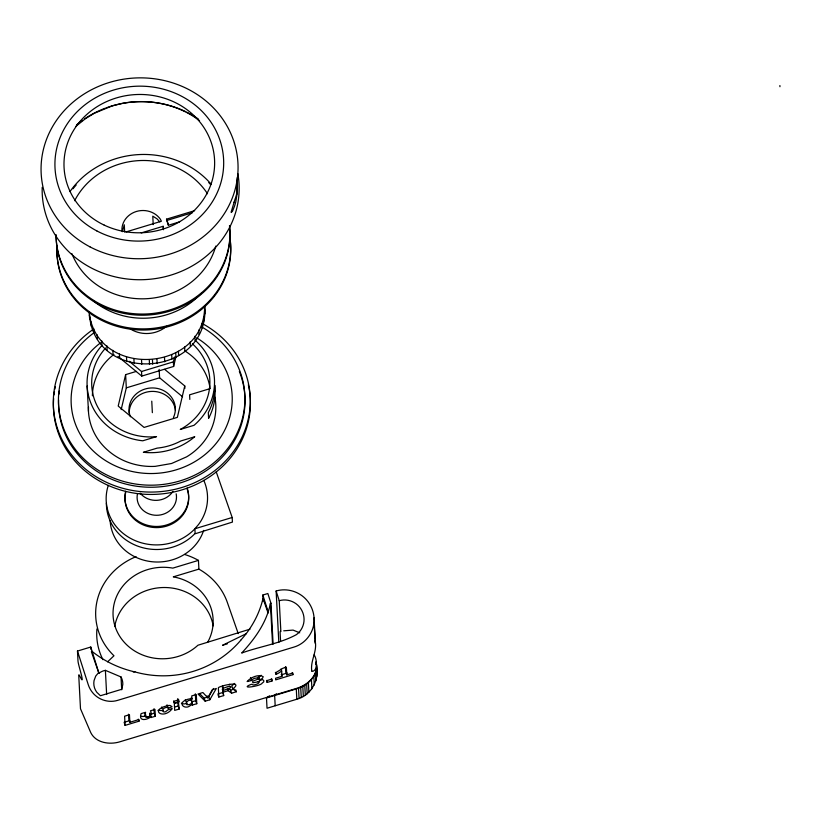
<?xml version="1.0" encoding="UTF-8"?>
<svg xmlns="http://www.w3.org/2000/svg" width="821" height="821" viewBox="0 0 821 821"><rect width="100%" height="100%" fill="white"/><g stroke="black" fill="none" stroke-linecap="round" stroke-linejoin="round"><path stroke-width="1.23" d="M269.524 695.828L266.486 697.953L267.03 708.236L296.822 699.235C312.432 695.182 320.57 677.428 315.931 662.393L316.044 664.528M88.473 407.185L88.452 411.27A63.751 58.507 -3 0 0 98.51 440.035C104.698 448.738 113.277 455.665 122.934 460.201A63.751 58.507 -3 0 0 155.179 466.359L171.548 463.506L186.593 456.866A63.751 58.507 -3 0 0 208.78 434.258C213.768 425.257 216.282 414.882 215.779 404.589A63.751 58.507 -3 0 0 214.835 396.995M236.92 193.171L237.474 177.326L237.002 194.002L236.92 193.171L235.555 197.738M191.919 699.225L191.745 695.9L196.281 694.525L196.763 703.72L192.463 705.023L191.755 703.002M316.803 676.483L316.557 665.4A35.2 23.552 -11.5 0 0 315.911 661.931M236.992 194.608L235.771 201.843A18.401 5.429 -79 0 1 234.354 206.635L232.415 211.366L231.214 212.475A3.766 0.636 -69.8 0 1 231.224 211.808L234.149 202.11M122.339 231.696L124.289 224.78L124.669 232.015M161.716 706.973L162.24 708.728M185.31 699.584L186.039 701.709M258.143 679.285L258.153 679.162A3.171 1.221 -19.3 0 0 257.743 678.649L257.425 678.557M204.819 306.787C209.139 377.424 95.072 385.244 89.468 314.977C99.495 379.405 205.404 371.687 204.624 305.976M278.822 642.443L276.133 591.017C287.022 587.713 299.388 591.561 306.767 600.141A30.541 29.987 15.5 0 1 313.981 622.646C312.945 633.802 304.858 643.828 294.092 647.04L117.495 700.405C109.234 702.909 99.875 700.292 93.912 694.114A24.384 23.942 15.5 0 1 88.247 684.663L77.472 651.053L90.772 647.03L98.931 673.282A14.491 13.3 -3 0 1 105.386 670.347L121.026 676.966A15.301 15.024 15.5 0 1 122.811 684.334L121.836 689.26L100.429 695.736L96.847 692.329A15.26 14.983 15.5 0 1 94.035 680.63L95.718 676.073L98.879 672.317M136.317 371.41L125.623 374.643L118.203 406.067L144.075 427.423L177.357 417.366L184.766 385.942L164.652 369.337M121.18 409.607L126.311 387.861L125.623 374.643M117.957 356.427L141.766 376.09L173.631 366.453L173.395 361.856L174.524 357.043M173.631 366.453L175.899 356.827M191.827 699.092L191.868 698.23M316.413 668.951C315.1 676.463 309.343 682.384 302.775 685.833A26.405 17.662 -11.5 0 1 296.258 688.48L119.671 741.856C109.573 744.924 95.841 742.964 90.751 732.609L80.489 708.749L78.754 675.57A8.692 0.893 73.2 0 1 79.565 675.642L81.361 679.029A8.692 0.893 73.2 0 0 81.084 673.723L79.073 666.221A8.692 0.893 73.2 0 1 77.985 660.843L77.472 651.053M266.486 697.953L296.289 688.942C305.535 686.192 314.617 679.378 316.434 669.413M280.618 640.965A17.385 1.786 73.2 0 1 280.484 639.6L280.125 632.817A17.385 1.786 73.2 0 1 280.864 631.585L279.243 600.726C286.355 598.571 294.441 601.075 299.265 606.688A19.961 19.591 15.5 0 1 303.975 621.384C303.431 626.577 300.702 631.452 296.514 634.571C279.54 643.859 259.703 646.435 241.672 653.044C254.767 639.005 266.702 622.431 270.417 603.394L270.961 603.23L267.851 593.521L262.823 595.04L263.13 600.962M149.781 713.418L150.612 716.805A3.818 1.468 -19.3 0 1 149.617 717.687C145.81 720.079 138.492 721.413 141.068 713.644L145.604 712.269C142.259 721.505 154.05 716.117 150.438 710.812L154.974 709.436L155.333 716.24L151.043 717.533L149.915 713.069M150.838 716.456L149.986 714.506L154.276 713.213L154.03 708.677M191.683 698.938L191.478 698.815A2.853 1.088 -19.3 0 0 190.564 698.692L187.619 699.328A5.737 2.206 -19.3 0 0 185.218 700.323C177.634 703.802 185.105 709.939 190.092 705.732A3.653 1.396 -19.3 0 0 191.365 704.982L192.391 703.648L191.601 701.534M190.852 699.749L190.954 698.066M258.225 676.945L259.58 679.891C262.238 678.279 266.281 681.132 262.156 683.144C260.76 686.274 237.946 689.496 251.442 684.252L253.094 684.919A3.674 1.406 -19.3 0 0 255.208 684.642A5.193 1.991 -19.3 0 0 256.994 684.037L257.548 683.77A3.469 1.334 -19.3 0 0 258.625 683.093L259.21 682.2A3.171 1.221 -19.3 0 0 258.8 681.687L252.796 682.815L252.714 681.184L257.732 679.265A2.258 0.862 -19.3 0 0 258.235 678.782L258.358 678.115A2.545 0.975 -19.3 0 0 257.958 677.787L254.561 678.341A3.448 1.324 -19.3 0 0 253.125 679.029L251.534 680.517L247.121 681.563C250.426 677.448 258.687 673.805 263.223 676.709C261.211 682.887 255.033 677.541 261.232 675.283M207.826 697.86L212.27 689.691L216.313 688.47L209.807 699.779L205.168 701.185L198.015 694.002L202.89 692.534L207.826 697.86L207.118 695.839M199.636 693.663L204.101 698.148L208.739 696.752L213.47 688.521M234.724 683.431L231.779 685.833L232.836 688.87L236.366 691.754L231.625 693.181L228.115 690.666L227.407 688.645M216.2 471.777L232.189 517.487L232.425 522.084L194.628 533.937A50.707 46.54 -3 0 1 138.718 546.488A50.707 46.54 -3 0 1 106.391 503.17M276.328 693.776L274.655 695.479L275.189 705.773M107.602 661.808L113.965 655.774A67.23 61.698 -3 0 1 136.091 556.648M75.943 126.26L85.538 118.604L94.22 113.319L112.251 105.858L121.96 103.446C148.683 98.222 177.757 104.072 199.544 120.646M261.807 679.572L257.989 681.799M280.956 669.033L281.665 671.055L278.35 673.241L276.082 674.38L275.374 672.358M260.072 679.767L260.852 679.336M232.836 688.87C244.679 679.891 218.571 686.079 218.355 687.854L218.827 697.05L223.671 695.592L222.429 689.035L223.671 695.592M246.259 633.699L222.563 645.265L227.407 643.797M168.233 708.123L172.112 706.799L170.419 705.578A5.737 2.196 -19.3 0 0 168.356 705.526C148.221 709.713 163.656 720.52 172.215 708.605L168.346 709.621L165.493 711.766A2.135 0.821 -19.3 0 1 164.467 711.961C161.706 712.207 162.743 708.307 164.775 707.928A2.576 0.985 -19.3 0 1 165.801 707.579L166.15 707.497A2.289 0.883 -19.3 0 1 167.361 707.456L168.233 708.123L167.012 704.818M146.117 715.789L142.987 716.548L140.648 716.148M146.477 717.338L148.929 716.579L146.343 717.338M168.274 225.344L166.519 219.156L194.639 210.658M126.044 231.922L161.388 221.239L160.311 219.145A20.864 19.15 -3 0 0 136.409 211.469A20.864 19.15 -3 0 0 121.929 230.742M166.591 220.531L192.268 212.772M141.212 232.918L163.153 226.288L163.605 228.566M179.625 221.844L168.623 225.17L166.519 219.156M129.143 361.261L141.53 371.492L173.395 361.856M126.311 387.861L159.592 377.804L182.59 396.789M210.279 388.569L189.579 394.829L189.825 399.427M232.189 517.487L194.885 528.755L195.131 533.352M238.244 633.617L227.335 602.419A67.23 61.698 -3 0 0 201.073 570.4L198.898 569.117L198.446 560.384L172.831 568.122L170.871 567.804A49.845 45.74 -3 0 0 115.402 627.377A49.845 45.74 -3 0 0 197.943 645.234L250.005 629.153M198.898 569.117L173.293 576.855A49.845 45.74 -3 0 1 207.621 642.35M223.404 690.42L223.271 688.029C224.738 688.45 230.054 684.519 230.834 687.269A2.648 1.016 -19.3 0 1 230.301 687.906L223.404 690.42L222.337 687.393M174.298 702.981L178.834 701.616L178.742 699.831L174.206 701.196L174.298 702.981L173.59 700.96M178.865 702.222L174.329 703.587L174.688 710.391L179.224 709.026L178.157 700.2M223.486 692.062L228.115 690.666M124.033 722.347L129.831 720.592M174.76 707.014L178.157 705.988L177.921 701.452M191.396 701.986L195.696 700.693L195.336 693.796M217.77 694.022L222.614 692.555M227.93 688.265L230.568 690.153L234.129 689.076M281.511 674.759L287.258 673.015M128.517 714.208L128.784 719.247L129.851 722.285L138.913 719.535L139.006 721.177L125.09 725.384L124.392 723.363M281.665 671.055L281.942 676.309L275.589 678.228L275.682 679.87L292.912 674.657L292.83 673.025L286.786 674.852L285.718 671.824L285.451 666.703M267.215 682.425L272.049 680.968L271.956 679.08L267.112 680.537L267.215 682.425L266.507 680.404M187.106 703.412L183.883 703.987L181.39 703.187M283.727 630.815L293.066 630.097L299.737 632.806M163.122 710.627L157.93 710.36M133.228 671.978L134.962 671.742M145.717 714.301L144.773 713.634M228.946 686.397L230.609 686.479M159.787 221.834L156.975 218.807L152.778 216.169L153.219 224.615M314.145 654.871C317.163 659.006 317.922 671.722 311.826 671.352M292.204 672.645L292.912 674.657M268.098 613.041L263.007 598.488A104.318 95.739 -3 0 1 240.676 640.236M281.234 674.298L281.942 676.309M271.341 678.946L272.049 680.968M250.477 677.479L251.534 680.517M235.668 689.732L236.366 691.754M230.568 690.153L231.625 693.181M222.563 686.007L223.271 688.029M218.129 695.028L218.827 697.05M208.739 696.752L209.807 699.779M204.101 698.148L205.168 701.185M195.696 700.693L196.763 703.72M177.767 698.579L178.834 701.616M178.157 705.988L179.224 709.026M154.276 713.213L155.333 716.24M138.297 719.155L139.006 721.177M91.377 651.679L98.931 673.282M276.133 591.017L279.243 600.726M262.823 595.04L267.995 611.173M258.728 677.705L259.015 676.74A4.043 1.55 -19.3 0 1 259.652 676.617M192.145 703.361L192.247 703.997M316.557 669.915L316.906 672.091M315.131 640.934C317.511 651.269 310.194 660.648 311.754 670.86M89.109 312.257L89.694 319.338M313.981 622.646L315.418 643.551M779.888 85.558L779.95 86.708M314.063 617.823L315.397 643.315M315.51 672.953L315.921 680.804M313.827 676.391L314.269 684.94M311.426 679.624L311.908 688.778M308.388 682.579L308.891 692.216M306.644 683.924L307.167 693.755M304.776 685.155L305.299 695.151M302.795 686.284L303.329 696.413M300.712 687.3L301.245 697.511M298.536 688.183L299.07 698.455M296.289 688.942L296.822 699.235M286.786 674.852L286.375 667.165L283.06 668.171L275.989 672.522L276.082 674.38M270.961 603.23L273.106 644.064M270.417 603.394L272.551 644.228M204.665 309.527L204.891 313.899M203.7 316.588L203.926 320.96M201.73 323.474L201.956 327.846M198.764 330.063L199 334.434M194.885 336.251L195.111 340.612M190.144 341.905L190.369 346.267M184.633 346.934L184.858 351.306M184.766 385.942L184.899 388.354M178.424 351.265L178.65 355.637M175.725 352.804L175.961 357.166M192.391 703.648L192.463 705.023M171.702 354.775L171.928 359.146M163.153 226.288L163.338 229.736M164.487 357.453L164.713 361.825M159.151 369.388L159.592 377.804M156.955 359.229L157.191 363.6M152.449 359.834L152.685 364.206M151.762 401.171L152.357 412.665M149.299 360.06L149.535 364.432M141.54 359.957L141.776 364.319M141.53 371.492L141.766 376.09M133.895 358.9L134.131 363.272M150.972 716.107L151.043 717.533M126.485 356.919L126.711 361.281M119.435 354.046L119.661 358.408M112.877 350.331L113.103 354.693M129.851 722.285L129.451 714.722L124.607 716.189L125.09 725.384M106.915 345.836L107.151 350.208M121.026 676.966L121.703 689.773M101.671 340.653L101.907 345.025M97.237 334.865L97.463 339.237M93.686 328.585L93.912 332.946M91.08 321.914L91.305 326.276M105.386 670.347L106.648 694.504M87.129 386.003L88.452 411.27M90.772 647.03L90.895 649.329M215.779 246.074A75.347 69.149 -3 0 1 146.384 298.711A75.347 69.149 -3 0 1 71.879 253.617M74.639 200.724A75.347 69.149 -3 0 1 139.149 160.598A75.347 69.149 -3 0 1 207.508 193.756M229.49 225.539A86.934 79.781 -3 0 1 147.185 313.93A86.934 79.781 -3 0 1 56.095 234.621M69.97 191.601A86.934 79.781 -3 0 1 211.192 184.202M229.552 226.688A86.934 79.781 -3 0 1 147.246 315.079A86.934 79.781 -3 0 1 56.156 235.771M72.977 188.799A86.934 79.781 -3 0 1 76.179 185.002M208.77 182.611A86.934 79.781 -3 0 1 210.443 184.427M229.654 236.787A86.934 79.781 -3 0 1 149.319 329.826A86.934 79.781 -3 0 1 56.977 248.219M229.593 235.637A86.934 79.781 -3 0 1 148.611 328.718A86.934 79.781 -3 0 1 56.977 245.869M201.227 293.343A75.347 69.149 -3 0 1 92.506 300.158M166.489 326.296A28.981 26.59 -3 0 1 130.303 328.923M114.735 626.31A49.845 45.74 -3 0 1 164.138 587.508A49.845 45.74 -3 0 1 213.173 625.889M91.901 651.258A104.318 95.739 -3 0 0 135.434 672.05A102.215 100.357 15.5 0 0 240.727 640.288M102.923 659.684A67.23 61.698 -3 0 1 96.919 628.937M184.694 554.483A67.23 61.698 -3 0 1 198.446 560.384M229.767 684.232A2.648 1.016 -19.3 0 1 229.49 684.642M248.342 384.782A98.53 90.423 -3 0 1 158.566 494.18A98.53 90.423 -3 0 1 53.642 398.503M53.991 394.963A98.53 90.423 -3 0 1 54.484 391.443M54.894 389.103A98.53 90.423 -3 0 1 55.376 386.773M196.63 337.811A80.591 73.962 -3 0 1 213.871 446.08A80.591 73.962 -3 0 1 94.682 452.32A80.591 73.962 -3 0 1 100.511 342.839M130.426 416.74A23.183 21.274 -3 0 1 152.87 387.943A23.183 21.274 -3 0 1 173.416 417.561M195.377 340.479A63.751 58.507 -3 0 1 194.043 425.299L180.271 429.465A59.112 54.258 -3 0 0 192.432 343.825M102.04 345.374A63.751 58.507 -3 0 0 91.418 404.455A63.751 58.507 -3 0 0 142.772 440.795L156.544 436.628A59.112 54.258 -3 0 1 98.428 408.273A59.112 54.258 -3 0 1 105.735 347.919M129.184 413.127A23.183 21.274 -3 0 1 151.085 391.432A23.183 21.274 -3 0 1 175.427 410.408M92.393 395.773A59.112 54.258 -3 0 1 113.934 354.415M185.033 351.049A59.112 54.258 -3 0 1 209.991 387.799M202.017 327.097A93.255 85.589 -3 0 1 223.989 453.007A93.255 85.589 -3 0 1 85.045 460.006A93.255 85.589 -3 0 1 94.364 332.505M202.51 323.69A98.53 90.423 -3 0 1 228.874 457.297A98.53 90.423 -3 0 1 80.93 465.045A98.53 90.423 -3 0 1 93.184 329.416M239.352 371.513A93.255 85.589 -3 0 1 166.725 486.011A93.255 85.589 -3 0 1 58.578 399.95M58.979 394.162A93.255 85.589 -3 0 1 59.42 390.704M235.299 198.374A18.401 0.626 -71.1 0 1 233.954 202.52M237.803 173.549A98.53 90.423 -3 0 1 147.318 279.468A98.53 90.423 -3 0 1 42.199 187.342M76.599 124.864A95.452 87.601 -3 0 1 82.449 120.328M84.481 118.912A95.452 87.601 -3 0 1 105.581 108.085M106.761 107.654A95.452 87.601 -3 0 1 185.464 111.564M186.583 112.108A95.452 87.601 -3 0 1 188.799 113.236M189.887 113.821A95.452 87.601 -3 0 1 198.302 118.983M172.903 491.44A19.704 18.083 -3 0 1 140.165 493.154M176.176 493.821A19.704 18.083 -3 0 1 156.452 515.29A19.704 18.083 -3 0 1 137.538 493.524M203.659 530.397A47.813 43.882 -3 0 1 152.059 561.738A47.813 43.882 -3 0 1 110.137 520.627M203.772 480.336A50.707 46.54 -3 0 1 198.508 524.547L194.382 529.34A50.707 46.54 -3 0 1 131.883 539.079A50.707 46.54 -3 0 1 108.3 485.344M187.198 489.183A31.875 29.258 -3 0 1 158.381 527.564A31.875 29.258 -3 0 1 125.705 492.405M187.147 488.033A31.875 29.258 -3 0 1 158.32 526.415A31.875 29.258 -3 0 1 125.644 491.256M186.377 702.612L186.86 704.623L188.799 704.716A2.771 1.067 -19.3 0 0 190.02 704.285L191.057 703.669A3.756 1.437 -19.3 0 0 191.909 702.776L191.96 700.795L191.057 700.2A2.822 1.078 -19.3 0 0 189.938 700.221L188.943 700.457A2.083 0.8 -19.3 0 0 187.978 700.847L186.377 702.612M194.649 436.793L192.576 438.486A63.751 58.507 -3 0 1 146.117 452.525L143.367 452.289L157.139 448.122A59.112 54.258 -3 0 0 180.877 440.949L194.649 436.793M215.051 390.991L214.753 385.244A63.751 58.507 -3 0 1 208.308 412.604L208.606 418.351A63.751 58.507 -3 0 0 215.051 390.991M104.216 225.118A75.347 69.149 -3 0 0 214.579 160.311A75.347 69.149 -3 0 0 99.125 105.457A75.347 69.149 -3 0 0 104.216 225.118M96.806 230.906A84.399 77.451 -3 0 0 223.681 163.266A84.399 77.451 -3 0 0 97.432 96.714A84.399 77.451 -3 0 0 96.806 230.906M89.93 246.834A98.53 90.423 -3 0 0 238.059 167.874A98.53 90.423 -3 0 0 90.669 90.187A98.53 90.423 -3 0 0 89.93 246.834"/></g></svg>
